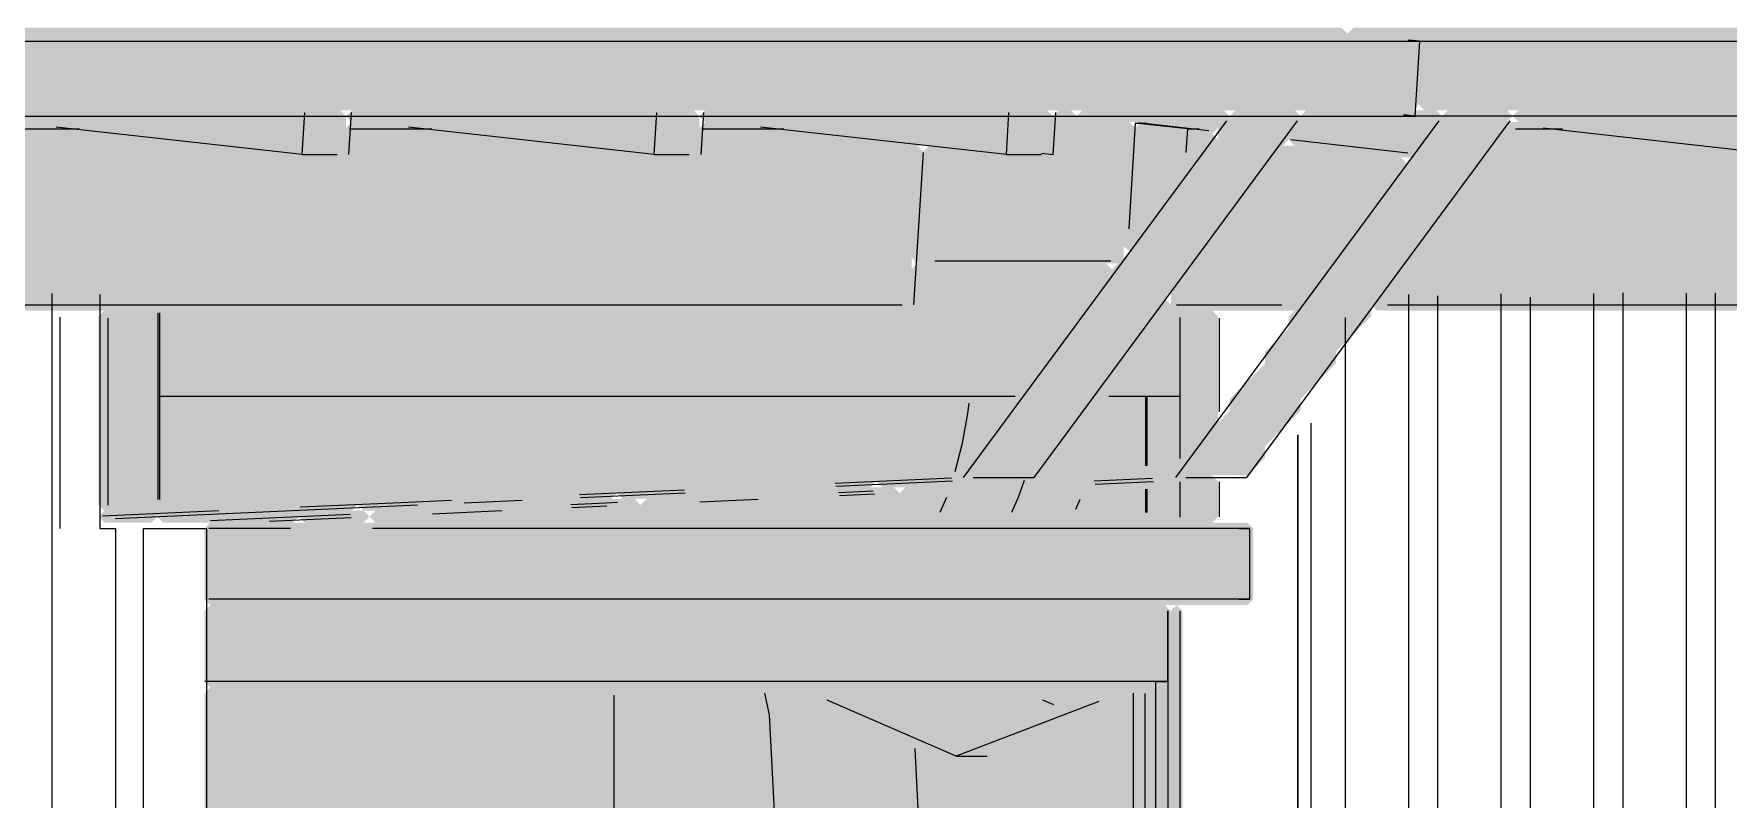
# Model space of a CAD drawing. Header units: millimetres. Extents: x 0 to 84100, y 0 to 59400.
# Drawn here: x 49480 to 50918, y 49162 to 49811 of the extents above; entities that cross this region are included whole.
import ezdxf

# ---------------------------------------------------------------- set-up
doc = ezdxf.new("R2010")
doc.units = ezdxf.units.MM
doc.layers.add('10_見えがかり', color=7, linetype='Continuous', lineweight=13)
doc.layers.add('12_見えがかり（ガラス）', color=5, linetype='Continuous', lineweight=9)

msp = doc.modelspace()

# ---------------------------------------------------------------- hatches: boundary and pattern name
at = {"layer": '10_見えがかり', "true_color": 0xbdbdbd}
for points in [[(50599.9, 49806.6), (50649.9, 49806.6), (50654.9, 49801.6), (50654.9, 49751.6), (50649.9, 49746.6), (48819.9, 49746.6), (48814.9, 49751.6), (48814.9, 49801.6), (48809.9, 49806.6), (48759.9, 49806.6), (48754.9, 49811.6), (48759.9, 49816.6), (50589.9, 49816.6)], [(52479.9, 49806.6), (52519.9, 49806.6), (52524.9, 49801.6), (52524.9, 49751.6), (52519.9, 49746.6), (50659.9, 49746.6), (50654.9, 49751.6), (50654.9, 49801.6), (50649.9, 49806.6), (50599.9, 49806.6), (50594.9, 49811.6), (50599.9, 49816.6), (52469.9, 49816.6)], [(49744.9, 49741.6), (49744.9, 49711.6), (49739.9, 49706.6), (49689.9, 49706.6), (49679.9, 49716.6), (49599.9, 49716.6), (49589.9, 49726.6), (49509.9, 49726.6), (49499.9, 49736.6), (49459.9, 49736.6), (49454.9, 49741.6), (49459.9, 49746.6), (49739.9, 49746.6)], [(50044.9, 49741.6), (50044.9, 49711.6), (50039.9, 49706.6), (49989.9, 49706.6), (49979.9, 49716.6), (49899.9, 49716.6), (49889.9, 49726.6), (49809.9, 49726.6), (49799.9, 49736.6), (49749.9, 49736.6), (49744.9, 49741.6), (49749.9, 49746.6), (50039.9, 49746.6)], [(50344.9, 49741.6), (50344.9, 49711.6), (50339.9, 49706.6), (50289.9, 49706.6), (50279.9, 49716.6), (50199.9, 49716.6), (50189.9, 49726.6), (50109.9, 49726.6), (50099.9, 49736.6), (50049.9, 49736.6), (50044.9, 49741.6), (50049.9, 49746.6), (50339.9, 49746.6)], [(50369.9, 49736.6), (50409.9, 49736.6), (50414.9, 49731.6), (50414.9, 49661.6), (50404.9, 49651.6), (50404.9, 49621.6), (50399.9, 49616.6), (50389.9, 49616.6), (50229.9, 49616.6), (50224.9, 49621.6), (50234.9, 49631.6), (50234.9, 49711.6), (50239.9, 49716.6), (50279.9, 49716.6), (50289.9, 49706.6), (50339.9, 49706.6), (50344.9, 49711.6), (50344.9, 49741.6), (50349.9, 49746.6), (50359.9, 49746.6)], [(50479.9, 49726.6), (50459.9, 49726.6), (50449.9, 49736.6), (50369.9, 49736.6), (50364.9, 49741.6), (50369.9, 49746.6), (50489.9, 49746.6), (50494.9, 49741.6)], [(50664.9, 49731.6), (50664.9, 49721.6), (50649.9, 49706.6), (50639.9, 49706.6), (50629.9, 49716.6), (50549.9, 49716.6), (50544.9, 49721.6), (50544.9, 49731.6), (50559.9, 49746.6), (50669.9, 49746.6), (50674.9, 49741.6)], [(51004.9, 49741.6), (51004.9, 49711.6), (50999.9, 49706.6), (50939.9, 49706.6), (50929.9, 49716.6), (50849.9, 49716.6), (50839.9, 49726.6), (50759.9, 49726.6), (50749.9, 49736.6), (50739.9, 49736.6), (50734.9, 49741.6), (50739.9, 49746.6), (50999.9, 49746.6)], [(50189.9, 49726.6), (50199.9, 49716.6), (50229.9, 49716.6), (50234.9, 49711.6), (50234.9, 49631.6), (50224.9, 49621.6), (50224.9, 49611.6), (50224.9, 49581.6), (50219.9, 49576.6), (49539.9, 49576.6), (48779.9, 49576.6), (48774.9, 49581.6), (48774.9, 49591.6), (48804.9, 49621.6), (48804.9, 49631.6), (48834.9, 49661.6), (48834.9, 49671.6), (48864.9, 49701.6), (48864.9, 49711.6), (48889.9, 49736.6), (48899.9, 49736.6), (48909.9, 49726.6), (48989.9, 49726.6), (48999.9, 49716.6), (49079.9, 49716.6), (49089.9, 49706.6), (49149.9, 49706.6), (49154.9, 49711.6), (49154.9, 49731.6), (49159.9, 49736.6), (49199.9, 49736.6), (49209.9, 49726.6), (49289.9, 49726.6), (49299.9, 49716.6), (49379.9, 49716.6), (49389.9, 49706.6), (49439.9, 49706.6), (49444.9, 49711.6), (49444.9, 49721.6), (49459.9, 49736.6), (49499.9, 49736.6), (49509.9, 49726.6), (49589.9, 49726.6), (49599.9, 49716.6), (49679.9, 49716.6), (49689.9, 49706.6), (49739.9, 49706.6), (49744.9, 49711.6), (49744.9, 49731.6), (49749.9, 49736.6), (49799.9, 49736.6), (49809.9, 49726.6), (49889.9, 49726.6), (49899.9, 49716.6), (49979.9, 49716.6), (49989.9, 49706.6), (50039.9, 49706.6), (50044.9, 49711.6), (50044.9, 49731.6), (50049.9, 49736.6), (50099.9, 49736.6), (50109.9, 49726.6)], [(50479.9, 49726.6), (50484.9, 49721.6), (50454.9, 49691.6), (50454.9, 49681.6), (50424.9, 49651.6), (50424.9, 49641.6), (50409.9, 49626.6), (50404.9, 49631.6), (50404.9, 49651.6), (50414.9, 49661.6), (50414.9, 49731.6), (50419.9, 49736.6), (50449.9, 49736.6), (50459.9, 49726.6)], [(52059.9, 49726.6), (52069.9, 49716.6), (52099.9, 49716.6), (52104.9, 49711.6), (52104.9, 49611.6), (52104.9, 49581.6), (52099.9, 49576.6), (51419.9, 49576.6), (50619.9, 49576.6), (50614.9, 49581.6), (50634.9, 49601.6), (50634.9, 49611.6), (50664.9, 49641.6), (50664.9, 49651.6), (50694.9, 49681.6), (50694.9, 49691.6), (50724.9, 49721.6), (50724.9, 49731.6), (50729.9, 49736.6), (50749.9, 49736.6), (50759.9, 49726.6), (50839.9, 49726.6), (50849.9, 49716.6), (50929.9, 49716.6), (50939.9, 49706.6), (50999.9, 49706.6), (51004.9, 49711.6), (51004.9, 49731.6), (51009.9, 49736.6), (51059.9, 49736.6), (51069.9, 49726.6), (51149.9, 49726.6), (51159.9, 49716.6), (51239.9, 49716.6), (51249.9, 49706.6), (51299.9, 49706.6), (51304.9, 49711.6), (51304.9, 49731.6), (51309.9, 49736.6), (51359.9, 49736.6), (51369.9, 49726.6), (51449.9, 49726.6), (51459.9, 49716.6), (51539.9, 49716.6), (51549.9, 49706.6), (51599.9, 49706.6), (51604.9, 49711.6), (51604.9, 49731.6), (51609.9, 49736.6), (51669.9, 49736.6), (51679.9, 49726.6), (51749.9, 49726.6), (51759.9, 49716.6), (51839.9, 49716.6), (51849.9, 49706.6), (51909.9, 49706.6), (51914.9, 49711.6), (51914.9, 49731.6), (51919.9, 49736.6), (51969.9, 49736.6), (51979.9, 49726.6)], [(50634.9, 49691.6), (50634.9, 49681.6), (50604.9, 49651.6), (50604.9, 49641.6), (50574.9, 49611.6), (50574.9, 49601.6), (50549.9, 49576.6), (50479.9, 49576.6), (50449.9, 49576.6), (50444.9, 49581.6), (50444.9, 49591.6), (50454.9, 49601.6), (50454.9, 49611.6), (50484.9, 49641.6), (50484.9, 49651.6), (50514.9, 49681.6), (50514.9, 49691.6), (50539.9, 49716.6), (50629.9, 49716.6), (50644.9, 49701.6)]]:
    msp.add_hatch(color=8, dxfattribs=at).paths.add_polyline_path(points)
at = {"layer": '10_見えがかり', "true_color": 0xe9dcc4}
for points in [[(50544.9, 49721.6), (50514.9, 49691.6), (50514.9, 49681.6), (50484.9, 49651.6), (50484.9, 49641.6), (50454.9, 49611.6), (50454.9, 49601.6), (50439.9, 49586.6), (50424.9, 49571.6), (50424.9, 49561.6), (50404.9, 49541.6), (50404.9, 49531.6), (50374.9, 49501.6), (50374.9, 49491.6), (50344.9, 49461.6), (50344.9, 49451.6), (50329.9, 49436.6), (50279.9, 49436.6), (50274.9, 49441.6), (50284.9, 49451.6), (50284.9, 49461.6), (50314.9, 49491.6), (50314.9, 49501.6), (50344.9, 49531.6), (50344.9, 49541.6), (50364.9, 49561.6), (50364.9, 49571.6), (50394.9, 49601.6), (50394.9, 49611.6), (50424.9, 49641.6), (50424.9, 49651.6), (50454.9, 49681.6), (50454.9, 49691.6), (50484.9, 49721.6), (50484.9, 49731.6), (50499.9, 49746.6), (50549.9, 49746.6), (50554.9, 49741.6), (50544.9, 49731.6)], [(50724.9, 49721.6), (50694.9, 49691.6), (50694.9, 49681.6), (50664.9, 49651.6), (50664.9, 49641.6), (50634.9, 49611.6), (50634.9, 49601.6), (50614.9, 49581.6), (50614.9, 49571.6), (50584.9, 49541.6), (50584.9, 49531.6), (50554.9, 49501.6), (50554.9, 49491.6), (50524.9, 49461.6), (50524.9, 49451.6), (50509.9, 49436.6), (50479.9, 49436.6), (50459.9, 49436.6), (50454.9, 49441.6), (50464.9, 49451.6), (50464.9, 49461.6), (50484.9, 49481.6), (50494.9, 49491.6), (50494.9, 49501.6), (50524.9, 49531.6), (50524.9, 49541.6), (50544.9, 49561.6), (50544.9, 49571.6), (50574.9, 49601.6), (50574.9, 49611.6), (50604.9, 49641.6), (50604.9, 49651.6), (50634.9, 49681.6), (50634.9, 49691.6), (50664.9, 49721.6), (50664.9, 49731.6), (50679.9, 49746.6), (50729.9, 49746.6), (50734.9, 49741.6), (50724.9, 49731.6)], [(49974.9, 49421.6), (49979.9, 49426.6), (50029.9, 49426.6), (50034.9, 49421.6), (50029.9, 49416.6), (49999.9, 49416.6), (49979.9, 49416.6)], [(50159.9, 49416.6), (50154.9, 49421.6), (50159.9, 49426.6), (50189.9, 49426.6), (50209.9, 49426.6), (50214.9, 49421.6), (50209.9, 49416.6)], [(50194.9, 49431.6), (50199.9, 49436.6), (50249.9, 49436.6), (50254.9, 49431.6), (50249.9, 49426.6), (50219.9, 49426.6), (50199.9, 49426.6)], [(50374.9, 49431.6), (50379.9, 49436.6), (50429.9, 49436.6), (50434.9, 49431.6), (50429.9, 49426.6), (50379.9, 49426.6)], [(49754.9, 49411.6), (49759.9, 49416.6), (49809.9, 49416.6), (49814.9, 49411.6), (49809.9, 49406.6), (49769.9, 49406.6), (49759.9, 49406.6)], [(49934.9, 49411.6), (49939.9, 49416.6), (49969.9, 49416.6), (49989.9, 49416.6), (49994.9, 49411.6), (49989.9, 49406.6), (49939.9, 49406.6)], [(49534.9, 49401.6), (49539.9, 49406.6), (49579.9, 49406.6), (49584.9, 49401.6), (49579.9, 49396.6), (49539.9, 49396.6)], [(50514.9, 49391.6), (50514.9, 49331.6), (50509.9, 49326.6), (49629.9, 49326.6), (49624.9, 49331.6), (49624.9, 49391.6), (49629.9, 49396.6), (49699.9, 49396.6), (49769.9, 49396.6), (50479.9, 49396.6), (50509.9, 49396.6)], [(49704.9, 49401.6), (49709.9, 49406.6), (49749.9, 49406.6), (49759.9, 49406.6), (49764.9, 49401.6), (49759.9, 49396.6), (49709.9, 49396.6)], [(50444.9, 49321.6), (50444.9, 49261.6), (50439.9, 49256.6), (50429.9, 49256.6), (49629.9, 49256.6), (49624.9, 49261.6), (49624.9, 49321.6), (49629.9, 49326.6), (50439.9, 49326.6)], [(50454.9, 49321.6), (50454.9, 46951.6), (50449.9, 46946.6), (50444.9, 46951.6), (50444.9, 47031.6), (50439.9, 47036.6), (50429.9, 47036.6), (50434.9, 47041.6), (50434.9, 49251.6), (50429.9, 49256.6), (50439.9, 49256.6), (50444.9, 49261.6), (50444.9, 49321.6), (50449.9, 49326.6)]]:
    msp.add_hatch(color=8, dxfattribs=at).paths.add_polyline_path(points)
at = {"layer": '12_見えがかり（ガラス）', "true_color": 0xdce9f2}
h = msp.add_hatch(color=8, dxfattribs=at)
h.paths.add_polyline_path([(50394.9, 49611.6), (50394.9, 49601.6), (50364.9, 49571.6), (50364.9, 49561.6), (50344.9, 49541.6), (50344.9, 49531.6), (50314.9, 49501.6), (50314.9, 49491.6), (50284.9, 49461.6), (50284.9, 49451.6), (50274.9, 49441.6), (50279.9, 49436.6), (50329.9, 49436.6), (50344.9, 49451.6), (50344.9, 49461.6), (50374.9, 49491.6), (50374.9, 49501.6), (50404.9, 49531.6), (50404.9, 49541.6), (50424.9, 49561.6), (50424.9, 49571.6), (50439.9, 49586.6), (50449.9, 49576.6), (50479.9, 49576.6), (50484.9, 49571.6), (50484.9, 49481.6), (50464.9, 49461.6), (50464.9, 49451.6), (50454.9, 49441.6), (50459.9, 49436.6), (50479.9, 49436.6), (50484.9, 49431.6), (50484.9, 49401.6), (50479.9, 49396.6), (49769.9, 49396.6), (49764.9, 49401.6), (49769.9, 49406.6), (49809.9, 49406.6), (49814.9, 49411.6), (49809.9, 49416.6), (49759.9, 49416.6), (49749.9, 49406.6), (49709.9, 49406.6), (49699.9, 49396.6), (49589.9, 49396.6), (49579.9, 49406.6), (49539.9, 49406.6), (49534.9, 49411.6), (49534.9, 49571.6), (49539.9, 49576.6), (50219.9, 49576.6), (50224.9, 49581.6), (50224.9, 49611.6), (50229.9, 49616.6), (50389.9, 49616.6)])
h.paths.add_polyline_path([(50429.9, 49426.6), (50434.9, 49431.6), (50429.9, 49436.6), (50379.9, 49436.6), (50374.9, 49431.6), (50379.9, 49426.6)], flags=0)
h.paths.add_polyline_path([(50249.9, 49426.6), (50254.9, 49431.6), (50249.9, 49436.6), (50199.9, 49436.6), (50189.9, 49426.6), (50159.9, 49426.6), (50154.9, 49421.6), (50159.9, 49416.6), (50209.9, 49416.6), (50219.9, 49426.6)], flags=0)
h.paths.add_polyline_path([(50034.9, 49421.6), (50029.9, 49426.6), (49979.9, 49426.6), (49969.9, 49416.6), (49939.9, 49416.6), (49934.9, 49411.6), (49939.9, 49406.6), (49989.9, 49406.6), (49999.9, 49416.6), (50029.9, 49416.6)], flags=0)
msp.add_hatch(color=8, dxfattribs=at).paths.add_polyline_path([(50429.9, 49256.6), (50434.9, 49251.6), (50434.9, 47041.6), (50429.9, 47036.6), (49629.9, 47036.6), (49624.9, 47041.6), (49624.9, 49251.6), (49629.9, 49256.6)])

# ---------------------------------------------------------------- linework, layer by layer
at = {"layer": '10_見えがかり'}
for points in [[(48815, 49805.1), (50656.1, 49805.1)], [(50656.1, 49805.1), (50646.2, 49806.2)], [(50646.2, 49806.2), (50656.1, 49805.1)], [(50652.2, 49741.6), (50656.1, 49805.1)], [(50652.2, 49741.6), (50656.1, 49805.1)], [(50656.1, 49805.1), (52527.5, 49805.1)], [(48811.1, 49741.6), (50652.2, 49741.6)], [(49707.7, 49709.1), (49710, 49744.8)], [(49747.5, 49709.1), (49749.7, 49744.8)], [(50006.5, 49709.1), (50008.8, 49744.8)], [(50046.3, 49709.1), (50048.5, 49744.8)], [(50305.3, 49709.1), (50307.5, 49744.8)], [(50345, 49709.1), (50347.3, 49744.8)], [(50652.2, 49741.6), (50642.2, 49742.7)], [(50642.2, 49742.7), (50652.2, 49741.6)], [(52523.6, 49741.6), (50652.2, 49741.6)], [(49459, 49730.7), (49518.8, 49730.7)], [(49707.7, 49709.1), (49499.1, 49732.3)], [(49747.9, 49730.7), (49817.7, 49730.7)], [(50006.5, 49709.1), (49797.9, 49732.3)], [(50046.9, 49730.7), (50116.6, 49730.7)], [(50305.3, 49709.1), (50096.7, 49732.3)], [(50492, 49737.5), (50268.6, 49434.8)], [(50552.1, 49737.5), (50328.7, 49434.8)], [(50414.7, 49735.7), (50409.2, 49646)], [(50458.9, 49730.7), (50414.7, 49735.7)], [(50414.7, 49735.7), (50424.6, 49735.7)], [(50477, 49729.2), (50417.4, 49735.9)], [(50672.3, 49737.5), (50448.9, 49434.8)], [(50458.9, 49730.7), (50457.7, 49710.8)], [(50458.9, 49730.7), (50468.8, 49730.7)], [(50732.4, 49737.5), (50509, 49434.8)], [(50737.4, 49730.7), (50777.1, 49730.7)], [(50959.5, 49709.1), (50760.8, 49731.5)], [(50645.9, 49710.2), (50546.6, 49721.4)], [(49707.7, 49709.1), (49737.5, 49709.1)], [(50006.5, 49709.1), (50036.3, 49709.1)], [(50226.9, 49581.3), (50234.9, 49710.8)], [(50305.3, 49709.1), (50335.1, 49709.1)], [(50335.1, 49710.2), (50345, 49709.1)], [(50244.5, 49618.8), (50394.1, 49618.8)], [(49536.2, 49590.2), (49536.2, 49391.6), (49549.3, 49391.6), (49549.3, 47206.6), (49495.7, 47206.6), (49495.7, 49591)], [(50646.5, 49590.1), (50646.5, 47206.6), (50640.8, 47206.6), (50640.8, 46946.6), (50593, 46946.6), (50593, 49570.8)], [(50725, 49590.7), (50725, 47206.6), (50671.5, 47206.6), (50671.5, 49589)], [(50803.5, 49591.1), (50803.5, 47206.6), (50750, 47206.6), (50750, 49587.8)], [(50882, 49591.4), (50882, 47206.6), (50828.6, 47206.6), (50828.6, 49591.5)], [(50960.6, 49591.5), (50960.6, 47206.6), (50907.1, 47206.6), (50907.1, 49591.3)], [(48782, 49581.3), (50216.9, 49581.3)], [(49502.4, 49391.6), (49502.4, 49571)], [(49585.6, 49416.2), (49585.6, 49574.7)], [(49586.9, 49416.2), (49586.9, 49574.7)], [(50449.7, 49581.3), (50539.2, 49581.3)], [(50452.9, 49451), (50452.9, 49570.8)], [(50628.7, 49581.3), (52100.6, 49581.3)], [(49586.8, 49503.9), (50312.8, 49503.9)], [(50272.6, 49489.3), (50273.7, 49498)], [(50392.4, 49503.9), (50452, 49503.9)], [(50423.6, 49444.8), (50423.6, 49504.1)], [(50424.9, 49444.8), (50424.9, 49504.1)], [(50268, 49463.9), (50272.6, 49489.3)], [(50563.8, 49481), (50563.8, 46946.6)], [(50552.7, 46796.6), (50552.7, 49471)], [(50552.7, 49471), (50552.7, 46946.6)], [(50262, 49439.9), (50268, 49463.9)], [(50031.8, 49424.2), (49943, 49420.2)], [(50258.8, 49434.3), (50160.1, 49429.9)], [(50259.7, 49431.7), (50161, 49427.3)], [(50277.2, 49434.8), (50328.7, 49434.8)], [(50315.7, 49418.1), (50320.6, 49432.6)], [(50315.7, 49418.1), (50320.6, 49432.6)], [(50328.7, 49434.8), (50318.9, 49434.3)], [(50429.2, 49433.9), (50379.8, 49431.7)], [(50430.1, 49431.2), (50380.7, 49429)], [(50423.6, 49405.2), (50423.6, 49425)], [(50424.9, 49405.2), (50424.9, 49425)], [(50452.9, 49401.1), (50452.9, 49431.1)], [(50457.5, 49434.8), (50509, 49434.8)], [(50509, 49434.8), (50499.1, 49434.3)], [(49805.8, 49411.3), (49549.3, 49399.9)], [(49785.2, 49413.1), (49706.2, 49409.6)], [(49834.5, 49415.3), (49785.2, 49413.1)], [(49894.6, 49415.3), (49845.3, 49413.1)], [(49965.4, 49413.1), (49935.8, 49411.8)], [(49966.3, 49410.5), (49936.7, 49409.1)], [(50032.7, 49421.5), (49943.9, 49417.5)], [(49975.3, 49413.6), (49965.4, 49413.1)], [(50094.6, 49416.2), (50045.3, 49414)], [(50192.4, 49423.3), (50162.8, 49422)], [(50193.3, 49420.6), (50163.7, 49419.3)], [(50249.1, 49405.4), (50254.7, 49418.1)], [(50310.1, 49405.4), (50315.7, 49418.1)], [(50310.1, 49405.4), (50315.7, 49418.1)], [(50364.4, 49407.9), (50368, 49416.5)], [(50364.4, 49407.9), (50368, 49416.5)], [(49637.2, 49406.5), (49538.5, 49402.1)], [(49748.4, 49403.4), (49630, 49398.1)], [(49749.3, 49400.7), (49680.2, 49397.6)], [(49877.5, 49406.5), (49818.3, 49403.8)], [(49573.1, 47206.6), (49573.1, 49391.6), (49626.6, 49391.6), (49626.6, 46946.6), (49574.3, 46946.6), (49574.3, 47206.6), (49573.1, 47206.6)], [(49698, 49391.6), (49628.5, 49391.6)], [(50512, 49391.6), (49767.5, 49391.6)], [(50502.5, 49391.6), (50512, 49391.6)], [(50512, 49331.6), (50512, 49391.6)], [(50512, 49331.6), (49628.5, 49331.6)], [(50502.5, 49331.6), (50512, 49331.6)], [(50442.4, 49261.6), (50442.4, 49321.6)], [(50442.4, 49321.6), (50442.4, 46946.6)], [(50452.9, 46956.2), (50452.9, 49321.3)], [(50442.4, 49261.6), (49625.4, 49261.6)], [(50104.4, 49233.4), (50100.4, 49251.7)], [(50412.8, 49251.7), (50412.8, 47046.4)], [(50432.6, 49261.6), (50442.4, 49261.6)], [(49972.4, 49250), (49972.4, 49096.6)], [(50262.7, 49198.5), (50153.2, 49246)], [(50383.9, 49244.9), (50262.7, 49198.5)], [(50345.5, 49242), (50336.4, 49246)], [(50111.6, 49091), (50104.4, 49233.4)], [(50233.7, 49091), (50227.9, 49204.9)], [(50262.7, 49198.5), (50288.9, 49198.5)]]:
    msp.add_lwpolyline(points, dxfattribs=at)
at = {"layer": '12_見えがかり（ガラス）'}
for points in [[(49542.9, 49570), (49542.9, 49411.4)], [(50486.1, 49490.7), (50486.1, 49570)], [(50486.1, 49401.5), (50486.1, 49431.2)], [(50432.1, 49261.6), (49625.1, 49261.6)], [(50423.2, 47036.6), (50423.2, 49251.6)], [(50432.1, 47036.6), (50432.1, 49261.6)]]:
    msp.add_lwpolyline(points, dxfattribs=at)

doc.saveas('drawing.dxf')
